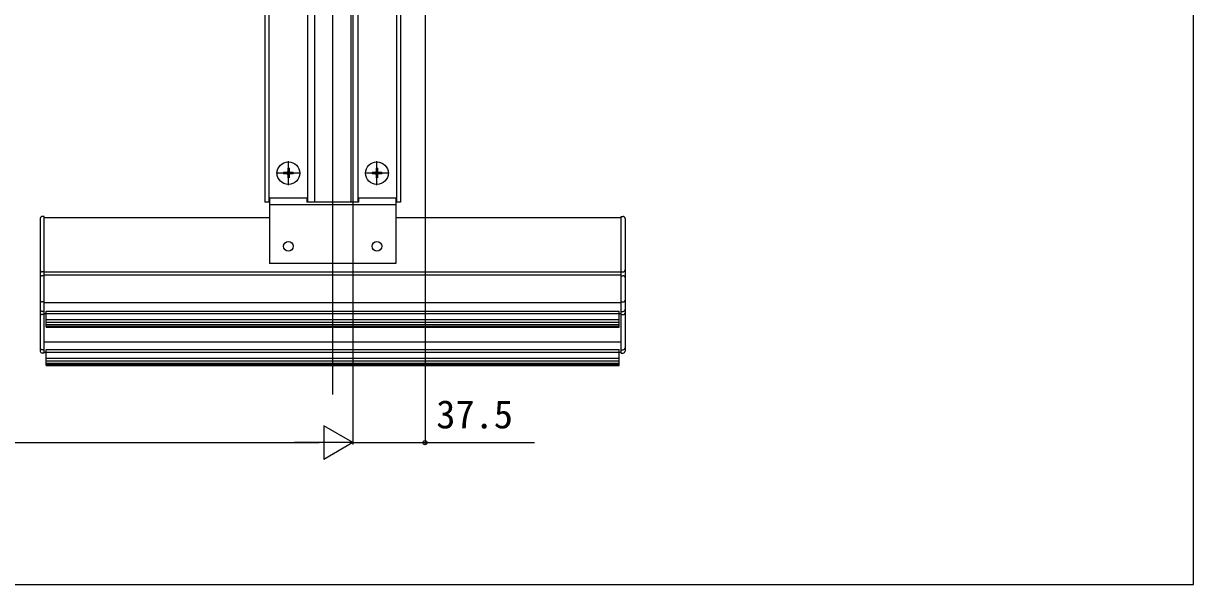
# Model space of a CAD drawing. Units: millimetres, scale not verified. Extents: x -875 to 875, y -1304 to 1296.
# Drawn here: x 267 to 875, y -1304 to -1013 of the extents above; entities that cross this region are included whole.
import ezdxf
from ezdxf.enums import TextEntityAlignment as Align

# ---------------------------------------------------------------- set-up
doc = ezdxf.new("R2010")
doc.units = ezdxf.units.MM
doc.header["$LTSCALE"] = 8
for name, color, linetype in [('0-4_YKK_12', 2, 'Continuous'), ('0-5_YKK_13', 4, 'Continuous'), ('0-6_YKK_D', 6, 'Continuous'), ('0-7_YKK_ZWAK', 7, 'Continuous')]:
    doc.layers.add(name, color=color, linetype=linetype)
doc.styles.add('ＭＳ ゴシック', font='')
doc.styles.get('ＭＳ ゴシック').set_extended_font_data('MS Gothic')

msp = doc.modelspace()

# ---------------------------------------------------------------- linework, layer by layer
at = {"layer": '0-4_YKK_12'}
for p, q in [((427.5, -776.052), (427.5, -1205.352)), ((394.6, -1105.352), (392.3, -1105.352)), ((462.7, -1105.352), (460.4, -1105.352)), ((277.5, -1183.352), (277.5, -1113.352)), ((277.5, -1113.352), (394.6, -1113.352)), ((460.4, -1113.352), (577.5, -1113.352)), ((577.5, -1183.352), (577.5, -1113.352)), ((277.5, -1141.628), (577.5, -1141.628)), ((277.5, -1143.243), (577.5, -1143.243)), ((277.5, -1157.583), (577.5, -1157.583)), ((277.5, -1163.352), (577.5, -1163.352)), ((277.5, -1177.952), (577.5, -1177.952)), ((277.5, -1183.352), (577.5, -1183.352))]:
    msp.add_line(p, q, dxfattribs=at)
for points in [[(392.3, -813.852), (392.3, -1005.352), (392.3, -1105.352)], [(394.3, -813.852), (394.3, -1005.352), (394.3, -1105.352)], [(460.7, -813.852), (460.7, -1005.352), (460.7, -1105.352)], [(462.7, -813.852), (462.7, -1005.352), (462.7, -1105.352)], [(414.5, -907.852), (414.5, -1005.352), (414.5, -1105.352)], [(418, -907.852), (418, -1005.352), (418, -1105.352)], [(437, -907.852), (437, -1005.352), (437, -1105.352)], [(440.5, -907.852), (440.5, -1005.352), (440.5, -1105.352)]]:
    msp.add_lwpolyline(points, dxfattribs=at)
at = {"layer": '0-5_YKK_13'}
for p, q in [((404.85, -1087.852), (404.15, -1087.852)), ((404.15, -1087.852), (404.15, -1089.502)), ((404.5, -1096.652), (404.5, -1084.052)), ((404.5, -1095.352), (404.5, -1085.352)), ((404.85, -1087.852), (404.85, -1089.502)), ((450.85, -1087.852), (450.15, -1087.852)), ((450.15, -1087.852), (450.15, -1089.502)), ((450.5, -1096.652), (450.5, -1084.052)), ((450.5, -1095.352), (450.5, -1085.352)), ((450.85, -1087.852), (450.85, -1089.502)), ((410.8, -1090.352), (398.2, -1090.352)), ((409.5, -1090.352), (399.5, -1090.352)), ((402, -1090.002), (402, -1090.702)), ((403.65, -1090.002), (402, -1090.002)), ((403.65, -1090.702), (402, -1090.702)), ((404.15, -1091.202), (404.15, -1092.852)), ((404.85, -1092.852), (404.15, -1092.852)), ((404.85, -1091.202), (404.85, -1092.852)), ((407, -1090.002), (405.35, -1090.002)), ((407, -1090.702), (405.35, -1090.702)), ((407, -1090.002), (407, -1090.702)), ((456.8, -1090.352), (444.2, -1090.352)), ((455.5, -1090.352), (445.5, -1090.352)), ((448, -1090.002), (448, -1090.702)), ((449.65, -1090.002), (448, -1090.002)), ((449.65, -1090.702), (448, -1090.702)), ((450.15, -1091.202), (450.15, -1092.852)), ((450.85, -1092.852), (450.15, -1092.852)), ((450.85, -1091.202), (450.85, -1092.852)), ((453, -1090.002), (451.35, -1090.002)), ((453, -1090.702), (451.35, -1090.702)), ((453, -1090.002), (453, -1090.702)), ((394.6, -1103.352), (394.6, -1137.352)), ((414, -1103.352), (394.6, -1103.352)), ((460.4, -1106.852), (394.6, -1106.852)), ((414, -1103.352), (414, -1105.352)), ((441, -1105.352), (414, -1105.352)), ((441, -1103.352), (441, -1105.352)), ((460.4, -1103.352), (441, -1103.352)), ((460.4, -1103.352), (460.4, -1137.352)), ((277.5, -1112.852), (276.5, -1112.852)), ((277.5, -1183.852), (277.5, -1112.852)), ((577.5, -1183.852), (577.5, -1112.852)), ((577.5, -1112.852), (578.5, -1112.852)), ((275.5, -1113.852), (275.5, -1182.852)), ((579.5, -1113.852), (579.5, -1182.852)), ((460.4, -1137.352), (394.6, -1137.352)), ((277.5, -1141.628), (276.5, -1141.628)), ((577.5, -1141.628), (578.5, -1141.628)), ((277.5, -1143.65), (276.5, -1143.65)), ((577.5, -1143.65), (578.5, -1143.65)), ((277.5, -1157.29), (276.5, -1157.29)), ((577.5, -1157.29), (578.5, -1157.29)), ((277.5, -1162.151), (276.5, -1162.151)), ((277.5, -1163.852), (276.5, -1163.852)), ((278.5, -1170.32), (278.5, -1161.975)), ((278.5, -1161.975), (576.5, -1161.975)), ((278.5, -1166.372), (576.5, -1166.372)), ((576.5, -1170.32), (576.5, -1161.975)), ((577.5, -1162.151), (578.5, -1162.151)), ((577.5, -1163.852), (578.5, -1163.852)), ((278.5, -1167.854), (576.5, -1167.854)), ((278.5, -1168.976), (576.5, -1168.976)), ((278.5, -1169.775), (576.5, -1169.775)), ((278.5, -1170.32), (576.5, -1170.32)), ((277.5, -1182.133), (276.5, -1182.133)), ((277.5, -1183.852), (276.5, -1183.852)), ((278.5, -1190.352), (278.5, -1182.007)), ((278.5, -1182.007), (576.5, -1182.007)), ((576.5, -1190.352), (576.5, -1182.007)), ((577.5, -1182.133), (578.5, -1182.133)), ((577.5, -1183.852), (578.5, -1183.852)), ((278.5, -1186.404), (576.5, -1186.404)), ((278.5, -1187.885), (576.5, -1187.885)), ((278.5, -1189.008), (576.5, -1189.008)), ((278.5, -1189.807), (576.5, -1189.807)), ((278.5, -1190.352), (576.5, -1190.352))]:
    msp.add_line(p, q, dxfattribs=at)
for centre, radius in [((404.5, -1090.352), 5.9), ((450.5, -1090.352), 5.9), ((404.5, -1128.352), 2.5), ((450.5, -1128.352), 2.5)]:
    msp.add_circle(centre, radius, dxfattribs=at)
for centre, radius, start, end in [((403.65, -1089.502), 0.5, 270, 0), ((403.65, -1091.202), 0.5, 0, 90), ((405.35, -1089.502), 0.5, 180, 270), ((405.35, -1091.202), 0.5, 90, 180), ((449.65, -1089.502), 0.5, 270, 0), ((449.65, -1091.202), 0.5, 0, 90), ((451.35, -1089.502), 0.5, 180, 270), ((451.35, -1091.202), 0.5, 90, 180), ((276.5, -1113.852), 1, 90, 180), ((578.5, -1113.852), 1, 0, 90), ((276.5, -1140.628), 1, 180, 270), ((578.5, -1140.628), 1, 270, 0), ((276.5, -1144.65), 1, 90, 180), ((578.5, -1144.65), 1, 0, 90), ((276.5, -1156.29), 1, 180, 270), ((276.5, -1161.151), 1, 180, 270), ((578.5, -1156.29), 1, 270, 0), ((578.5, -1161.151), 1, 270, 0), ((276.5, -1162.852), 1, 180, 270), ((578.5, -1162.852), 1, 270, 0), ((276.5, -1181.133), 1, 180, 270), ((276.5, -1182.852), 1, 180, 270), ((578.5, -1181.133), 1, 270, 0), ((578.5, -1182.852), 1, 270, 0)]:
    msp.add_arc(centre, radius, start, end, dxfattribs=at)
at = {"layer": '0-6_YKK_D'}
for p, q in [((438, -763.852), (438, -1231.352)), ((438, -763.852), (438, -1231.352)), ((475.5, -896.352), (475.5, -1231.352)), ((438, -1230.352), (422.845, -1221.602)), ((422.845, -1221.602), (422.845, -1239.102)), ((-544.5, -1230.352), (420.5, -1230.352)), ((438, -1230.352), (407.689, -1230.352)), ((438, -1230.352), (422.845, -1239.102))]:
    msp.add_line(p, q, dxfattribs=at)
msp.add_lwpolyline([(438, -1230.352), (475.5, -1230.352), (532.391, -1230.352)], dxfattribs=at)
msp.add_circle((475.5, -1230.352), 1.075, dxfattribs=at)
at = {"layer": '0-7_YKK_ZWAK'}
msp.add_lwpolyline([(-875, -1304.1), (875, -1304.1), (875, 1245.9)], dxfattribs=at)

# ---------------------------------------------------------------- texts
at = {"layer": '0-6_YKK_D', "style": 'ＭＳ ゴシック'}
msp.add_text('37.5', height=14.66, dxfattribs=at).set_placement((481.323, -1227.352), align=Align.BOTTOM_LEFT)

doc.saveas('drawing.dxf')
